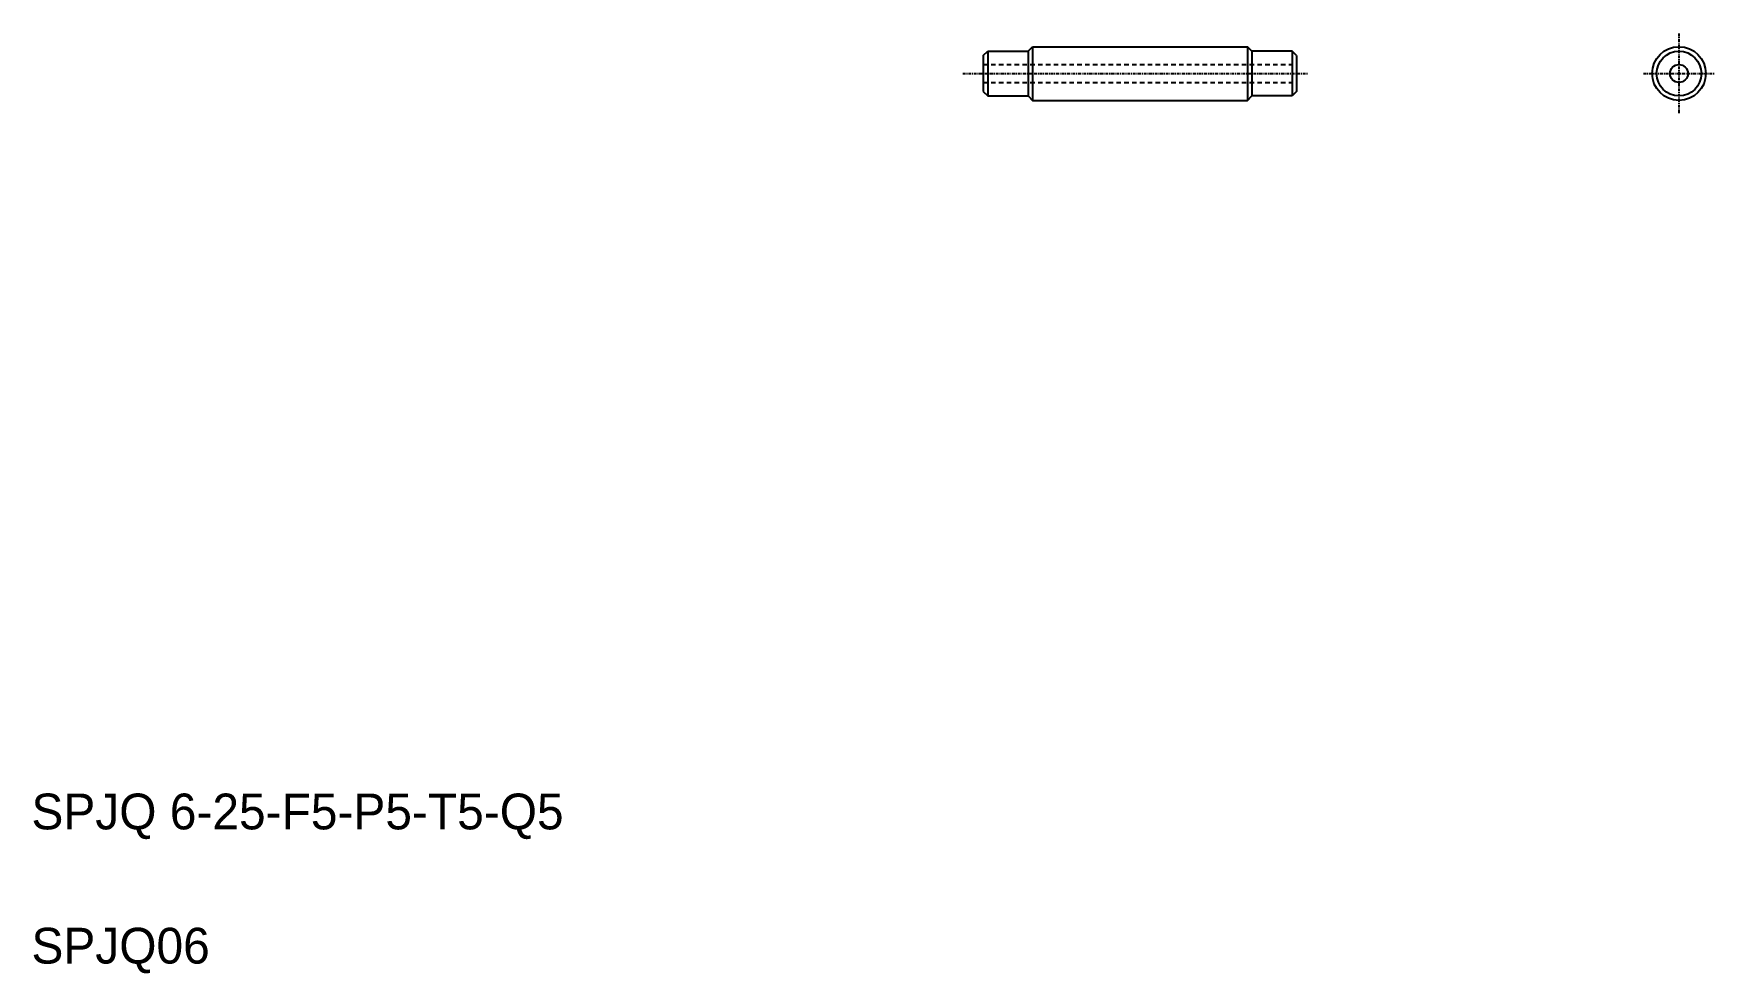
# Model space of a CAD drawing. Extents: x 10 to 198, y 9 to 114.
import ezdxf

# ---------------------------------------------------------------- set-up
doc = ezdxf.new("R2010")
doc.units = 0
doc.header["$LTSCALE"] = 0.25
doc.linetypes.add('CENTER', pattern=[2, 1.25, -0.25, 0.25, -0.25])
doc.linetypes.add('DASHED', pattern=[3.5, 2, -1.5])
doc.layers.get('0').update_dxf_attribs({"linetype": 'CONTINUOUS'})
doc.layers.add('CENTER', color=1, linetype='CENTER')

msp = doc.modelspace()

# ---------------------------------------------------------------- linework, layer by layer
for p, q in [((116.33, 111.48), (116.83, 111.98)), ((116.33, 111.48), (116.33, 107.48)), ((116.83, 111.98), (116.83, 106.98)), ((121.33, 111.98), (121.83, 112.48)), ((121.33, 111.98), (121.33, 106.98)), ((121.83, 112.48), (145.83, 112.48)), ((121.83, 112.48), (121.83, 106.48)), ((127.83, 112.48), (127.83, 112.48)), ((133.83, 112.48), (133.83, 112.48)), ((145.83, 112.48), (145.83, 106.48)), ((146.33, 111.98), (145.83, 112.48)), ((146.33, 111.98), (146.33, 106.98)), ((150.83, 111.98), (150.83, 106.98)), ((151.33, 111.48), (150.83, 111.98)), ((151.33, 111.48), (151.33, 107.48)), ((116.33, 107.48), (116.83, 106.98)), ((151.33, 107.48), (150.83, 106.98)), ((121.33, 106.98), (121.83, 106.48)), ((121.83, 106.48), (145.83, 106.48)), ((145.83, 106.48), (146.33, 106.98))]:
    msp.add_line(p, q)
at = {"color": 7, "linetype": 'CONTINUOUS'}
for p, q in [((116.83, 111.98), (121.33, 111.98)), ((150.83, 111.98), (146.33, 111.98)), ((116.83, 106.98), (121.33, 106.98)), ((150.83, 106.98), (146.33, 106.98))]:
    msp.add_line(p, q, dxfattribs=at)
at = {"color": 3, "linetype": 'DASHED'}
for p, q in [((116.33, 110.48), (151.33, 110.48)), ((116.33, 108.48), (151.33, 108.48))]:
    msp.add_line(p, q, dxfattribs=at)
msp.add_circle((194.05, 109.48), 3)
at = {"color": 7, "linetype": 'CONTINUOUS'}
for radius in [2.5, 1]:
    msp.add_circle((194.05, 109.48), radius, dxfattribs=at)
at = {"layer": 'CENTER', "color": 1, "linetype": 'CENTER'}
for p, q in [((194.05, 113.95), (194.05, 105.01)), ((114.05, 109.48), (152.54, 109.48)), ((190.1, 109.48), (198, 109.48))]:
    msp.add_line(p, q, dxfattribs=at)

# ---------------------------------------------------------------- texts
for s, p in [('SPJQ 6-25-F5-P5-T5-Q5', (10, 25)), ('SPJQ06', (10, 10))]:
    msp.add_text(s, height=4).set_placement(p)

doc.saveas('drawing.dxf')
